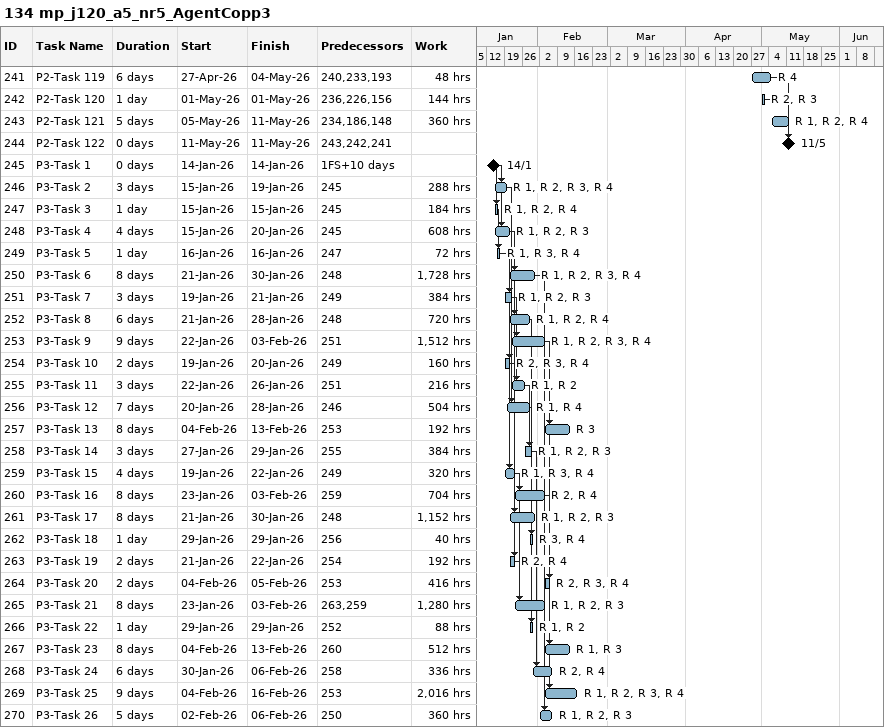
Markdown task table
134 mp_j120_a5_nr5_AgentCopp3

| ID | Task | Duration | Start | Finish | Predecessors | Resources | Work (h) |
|---|---|---|---|---|---|---|---|
| 241 | P2-Task 119 | 6d | 2026-04-27 | 2026-05-04 | 240, 233, 193 | R 4 | 48 |
| 242 | P2-Task 120 | 1d | 2026-05-01 | 2026-05-01 | 236, 226, 156 | R 2, R 3 | 144 |
| 243 | P2-Task 121 | 5d | 2026-05-05 | 2026-05-11 | 234, 186, 148 | R 1, R 2, R 4 | 360 |
| 244 | P2-Task 122 | 0d | 2026-05-11 | 2026-05-11 | 243, 242, 241 |  |  |
| 245 | P3-Task 1 | 0d | 2026-01-14 | 2026-01-14 | 1FS+10d |  |  |
| 246 | P3-Task 2 | 3d | 2026-01-15 | 2026-01-19 | 245 | R 1, R 2, R 3, R 4 | 288 |
| 247 | P3-Task 3 | 1d | 2026-01-15 | 2026-01-15 | 245 | R 1, R 2, R 4 | 184 |
| 248 | P3-Task 4 | 4d | 2026-01-15 | 2026-01-20 | 245 | R 1, R 2, R 3 | 608 |
| 249 | P3-Task 5 | 1d | 2026-01-16 | 2026-01-16 | 247 | R 1, R 3, R 4 | 72 |
| 250 | P3-Task 6 | 8d | 2026-01-21 | 2026-01-30 | 248 | R 1, R 2, R 3, R 4 | 1728 |
| 251 | P3-Task 7 | 3d | 2026-01-19 | 2026-01-21 | 249 | R 1, R 2, R 3 | 384 |
| 252 | P3-Task 8 | 6d | 2026-01-21 | 2026-01-28 | 248 | R 1, R 2, R 4 | 720 |
| 253 | P3-Task 9 | 9d | 2026-01-22 | 2026-02-03 | 251 | R 1, R 2, R 3, R 4 | 1512 |
| 254 | P3-Task 10 | 2d | 2026-01-19 | 2026-01-20 | 249 | R 2, R 3, R 4 | 160 |
| 255 | P3-Task 11 | 3d | 2026-01-22 | 2026-01-26 | 251 | R 1, R 2 | 216 |
| 256 | P3-Task 12 | 7d | 2026-01-20 | 2026-01-28 | 246 | R 1, R 4 | 504 |
| 257 | P3-Task 13 | 8d | 2026-02-04 | 2026-02-13 | 253 | R 3 | 192 |
| 258 | P3-Task 14 | 3d | 2026-01-27 | 2026-01-29 | 255 | R 1, R 2, R 3 | 384 |
| 259 | P3-Task 15 | 4d | 2026-01-19 | 2026-01-22 | 249 | R 1, R 3, R 4 | 320 |
| 260 | P3-Task 16 | 8d | 2026-01-23 | 2026-02-03 | 259 | R 2, R 4 | 704 |
| 261 | P3-Task 17 | 8d | 2026-01-21 | 2026-01-30 | 248 | R 1, R 2, R 3 | 1152 |
| 262 | P3-Task 18 | 1d | 2026-01-29 | 2026-01-29 | 256 | R 3, R 4 | 40 |
| 263 | P3-Task 19 | 2d | 2026-01-21 | 2026-01-22 | 254 | R 2, R 4 | 192 |
| 264 | P3-Task 20 | 2d | 2026-02-04 | 2026-02-05 | 253 | R 2, R 3, R 4 | 416 |
| 265 | P3-Task 21 | 8d | 2026-01-23 | 2026-02-03 | 263, 259 | R 1, R 2, R 3 | 1280 |
| 266 | P3-Task 22 | 1d | 2026-01-29 | 2026-01-29 | 252 | R 1, R 2 | 88 |
| 267 | P3-Task 23 | 8d | 2026-02-04 | 2026-02-13 | 260 | R 1, R 3 | 512 |
| 268 | P3-Task 24 | 6d | 2026-01-30 | 2026-02-06 | 258 | R 2, R 4 | 336 |
| 269 | P3-Task 25 | 9d | 2026-02-04 | 2026-02-16 | 253 | R 1, R 2, R 3, R 4 | 2016 |
| 270 | P3-Task 26 | 5d | 2026-02-02 | 2026-02-06 | 250 | R 1, R 2, R 3 | 360 |
